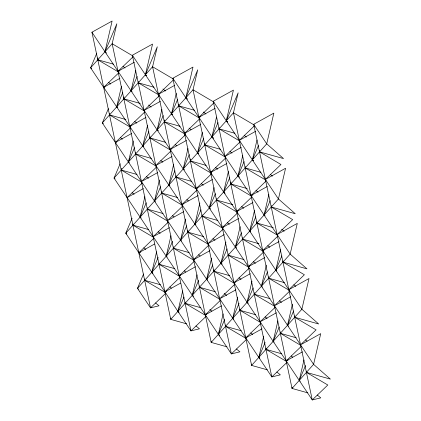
<?xml version="1.0" encoding="UTF-8"?>
<svg xmlns="http://www.w3.org/2000/svg" width="421" height="421" viewBox="0 0 421 421"><rect width="100%" height="100%" fill="white"/><g stroke="black" fill="none" stroke-linecap="round" stroke-linejoin="round"><path stroke-width="0.63" d="M118.633 72.07L97.788 59.782L97.893 57.861M130.352 127.2L109.507 114.912L109.576 113.628M144.708 111.149L123.869 98.856L123.974 96.935M121.295 168.758L121.227 170.042L141.503 181.998M159.07 95.093L138.225 82.805L138.293 81.521M156.428 166.279L135.583 153.986L135.657 152.707M153.223 237.128L132.947 225.172L133.015 223.888M170.784 150.223L149.944 137.935L150.013 136.651M167.584 221.072L147.303 209.116L147.371 207.837M165.506 292.59L144.661 280.302L144.735 279.018M185.145 134.167L164.306 121.879L164.406 119.953M181.94 205.022L161.664 193.065L161.732 191.781M179.299 276.202L159.022 264.246L159.091 262.967M199.501 118.112L178.662 105.824L178.73 104.54M196.302 188.966L176.02 177.009L176.094 175.725M193.66 260.152L173.384 248.195L173.452 246.911M170.81 318.097L170.742 319.376L186.519 323.802M211.221 173.242L190.381 160.954L190.487 159.033M187.808 230.855L187.74 232.139L208.016 244.096M205.38 315.282L185.098 303.325L185.166 302.041M225.582 157.191L204.738 144.898L204.811 143.619M222.377 228.04L202.101 216.084L202.169 214.799M219.736 299.226L199.459 287.269L199.528 285.985M239.938 141.135L219.099 128.847L219.167 127.563M237.302 212.321L216.457 200.028L216.526 198.749M213.889 269.929L213.815 271.213L234.097 283.17M211.247 341.115L211.179 342.399L226.956 346.825M251.658 196.265L230.819 183.977L230.924 182.051M248.453 267.114L228.177 255.158L228.245 253.879M245.811 338.3L225.535 326.343L225.603 325.059M266.019 180.209L245.175 167.921L245.248 166.637M263.378 251.395L242.538 239.107L242.607 237.823M260.173 322.244L239.896 310.288L239.965 309.009M106.45 53.057L104.971 51.757L116.859 23.755L112.149 43.726L170.742 319.376L278.434 198.97L285.575 168.263L265.393 179.43L280.939 164.485L259.536 151.865L259.604 150.581M277.734 235.339L256.894 223.051L256.963 221.767M254.321 292.953L254.252 294.237L274.534 306.193M251.684 364.139L251.611 365.417L267.388 369.843M146.392 75.643L145.408 74.775L157.296 46.773L152.586 66.75L211.179 342.399L290.153 254.1L297.289 223.393L277.113 234.56L292.658 219.615L271.256 206.995L271.324 205.711M289.453 290.469L268.614 278.181L268.682 276.897M286.248 361.323L265.972 349.367L266.04 348.083M187.324 99.098L185.84 97.798L197.733 69.797L193.023 89.768L251.611 365.417L301.868 309.23L309.009 278.523L288.832 289.69L304.378 274.745L282.97 262.125L283.044 260.841M300.61 345.267L280.333 333.311L280.402 332.027M307.825 392.861L292.048 388.441L313.587 364.36L320.728 333.653L300.547 344.82L316.092 329.875L294.689 317.255L294.758 315.971M292.116 387.157L292.048 388.441L233.46 112.791L238.165 92.815L226.277 120.816L227.761 122.116M96.683 53.509L90.61 67.813L312.266 399.95L327.812 385.005L306.409 372.385L306.477 371.101M117.691 107.697L116.685 106.887L121.448 86.416M132.047 91.641L131.047 90.831L135.804 70.36M129.41 162.827L128.405 162.017L133.315 140.903M143.766 146.771L142.766 145.961L147.524 125.49M161.885 109.434L157.122 129.905L158.112 130.773M141.124 217.957L140.125 217.147L144.882 196.675M176.241 93.383L171.484 113.849L172.473 114.717M155.486 201.901L154.481 201.091L159.391 179.983M169.847 185.845L168.842 185.035L173.599 164.564M156.601 251.805L151.844 272.276L152.828 273.145M187.961 148.513L183.203 168.979L184.188 169.847M167.205 257.031L166.2 256.221L170.963 235.749M202.322 132.457L197.56 152.928L198.549 153.797M181.562 240.975L180.562 240.165L185.466 219.057M216.531 117.043L211.921 136.872L213.4 138.172M195.923 224.925L194.918 224.109L199.828 203.001M182.677 290.879L177.92 311.351L178.909 312.219M214.036 187.587L209.279 208.058L210.268 208.927M197.039 274.824L192.281 295.295L193.265 296.163M228.398 171.531L223.635 192.002L225.119 193.302M207.642 280.054L206.637 279.239L211.547 258.131M242.754 155.475L237.997 175.946L239.481 177.246M225.903 242.075L220.999 263.188L221.983 264.056M256.968 140.061L252.358 159.891L253.342 160.759M240.117 226.661L235.355 247.132L236.344 248.001M223.114 313.903L218.357 334.369L219.346 335.237M250.716 231.887L249.716 231.076L254.473 210.605M233.718 319.129L232.713 318.318L237.623 297.205M265.077 215.836L264.072 215.02L268.835 194.555M251.984 281.154L247.074 302.262L248.064 303.131M262.436 287.017L261.436 286.206L266.34 265.098M276.797 270.966L275.792 270.15L280.554 249.685M263.699 336.284L258.794 357.392L259.783 358.26M274.155 342.147L273.15 341.336L277.913 320.865M288.511 326.096L287.511 325.28L292.421 304.173M300.231 381.226L299.231 380.41L303.988 359.944M121.522 168.795L121.227 170.042L137.004 174.468M188.034 230.892L187.74 232.139L203.517 236.565M214.11 269.966L213.815 271.213L229.592 275.639M254.547 292.984L254.252 294.237L270.029 298.657M108.397 108.639L102.329 122.943L271.829 376.932L280.344 374.848L276.834 372.006M116.685 106.887L122.758 92.588M131.047 90.831L137.12 76.533M120.117 163.769L114.049 178.072L231.392 353.908L239.907 351.83L236.397 348.988M128.405 162.017L134.478 147.718M142.766 145.961L148.834 131.662M163.195 115.607L157.122 129.905L158.128 130.715M177.551 99.551L171.484 113.849L172.484 114.665M132.089 218.304L125.763 233.202L190.96 330.89L199.47 328.806L195.96 325.965M140.125 217.147L146.198 202.848M154.481 201.091L160.554 186.792M168.842 185.035L174.915 170.737M189.271 154.681L183.203 168.979L184.203 169.795M143.556 274.029L137.483 288.332L150.523 307.867L159.033 305.788L155.528 302.946M203.632 138.63L197.56 152.928L198.565 153.739M158.164 257.378L151.844 272.276L152.844 273.087M217.989 122.574L211.921 136.872L213.421 138.088M166.2 256.221L172.526 241.328M180.562 240.165L186.629 225.867M194.918 224.109L200.991 209.811M215.352 193.76L209.279 208.058L210.279 208.869M229.708 177.704L223.635 192.002L224.64 192.813M183.993 297.052L177.92 311.351L178.92 312.161M244.069 161.648L237.997 175.946L239.002 176.757M198.601 280.402L192.281 295.295L193.281 296.105M258.426 145.592L252.358 159.891L253.358 160.706M206.637 279.239L212.71 264.941M227.066 248.89L220.999 263.188L221.999 263.999M241.428 232.834L235.355 247.132L236.36 247.943M249.716 231.076L255.784 216.778M264.072 215.02L270.145 200.722M224.677 319.476L218.357 334.369L219.357 335.184M232.713 318.318L239.039 303.42M253.147 287.964L247.074 302.262L248.074 303.073M261.436 286.206L267.503 271.908M275.792 270.15L281.865 255.852M265.114 342.499L258.794 357.392L259.794 358.203M273.15 341.336L279.223 327.038M287.511 325.28L293.579 310.982M299.231 380.41L305.551 365.517M119.832 70.849L118.006 71.291L132.61 57.256M104.866 87.052L103.65 87.347L118.722 72.859M159.659 94.015L158.443 94.315L173.047 80.274M159.159 95.877L144.087 110.37L160.338 101.372M130.942 126.126L129.726 126.421L144.803 111.933M116.585 142.182L115.37 142.477L130.442 127.989M200.096 117.038L198.88 117.333L213.957 102.845M185.74 133.094L184.524 133.389L199.122 119.348M171.379 149.145L170.163 149.444L185.235 134.952M170.879 151.007L155.802 165.5L172.057 156.501M156.517 167.063L141.445 181.551L157.701 172.557M142.161 183.119L127.084 197.607L143.34 188.613M254.389 125.863L239.317 140.356L255.573 131.357M240.033 141.919L224.956 156.412L241.212 147.413M211.816 172.168L210.6 172.463L225.672 157.975M197.454 188.224L196.239 188.519L211.316 174.026M183.098 204.274L181.883 204.574L196.954 190.082M182.598 206.137L167.521 220.63L183.777 211.631M168.237 222.193L153.165 236.681L169.416 227.687M140.63 252.29L138.804 252.737L153.881 238.249M252.858 195.039L251.037 195.486L265.64 181.446M237.891 211.242L236.676 211.542L251.753 197.049M223.535 227.298L222.32 227.593L237.391 213.105M223.03 229.156L207.958 243.648L224.214 234.655M194.818 259.404L193.597 259.704L208.674 245.211M180.456 275.46L179.241 275.76L194.313 261.267M166.705 291.369L164.879 291.811L179.956 277.323M165.595 293.379L150.523 307.867L91.931 32.217L112.107 21.05L104.971 51.757L105.971 52.567M263.972 250.316L262.751 250.616L277.828 236.123M249.611 266.372L248.395 266.672L263.467 252.179M235.25 282.428L234.034 282.723L249.111 268.235M234.75 284.286L219.678 298.778L235.928 289.785M206.532 314.534L205.316 314.834L220.394 300.341M206.032 316.397L190.96 330.89L132.368 55.24L152.544 44.068L145.408 74.775L146.408 75.585M289.548 291.253L274.471 305.746L290.727 296.747M275.187 307.309L260.115 321.802L276.365 312.803M246.969 337.558L245.753 337.853L260.831 323.365M246.469 339.415L231.392 353.908L172.805 78.259L192.981 67.092L185.84 97.798L187.345 99.014M288.017 360.429L286.191 360.876L301.262 346.383M286.906 362.439L271.829 376.932L213.242 101.282L233.418 90.11L226.277 120.816L227.282 121.627M118.006 71.291L134.262 62.297M103.65 87.347L119.906 78.353M158.443 94.315L174.699 85.316M129.726 126.421L145.982 117.427M115.37 142.477L131.62 133.483M198.88 117.333L215.136 108.339M184.524 133.389L200.775 124.395M170.163 149.444L186.419 140.446M317.271 395.024L320.781 397.866L312.266 399.95L253.679 124.3L273.855 113.133L266.714 143.84L137.483 288.332L138.488 289.143M210.6 172.463L226.856 163.469M196.239 188.519L212.494 179.525M181.883 204.574L198.133 195.576M138.804 252.737L154.496 244.054M251.037 195.486L267.288 186.487M236.676 211.542L252.932 202.543M222.32 227.593L238.57 218.599M193.597 259.704L209.853 250.705M179.241 275.76L195.497 266.761M164.879 291.811L180.577 283.128M262.751 250.616L279.007 241.617M248.395 266.672L264.651 257.673M234.034 282.723L250.29 273.729M205.316 314.834L221.572 305.835M245.753 337.853L262.009 328.859M286.191 360.876L302.446 351.877M97.788 59.782L113.565 64.208M138.225 82.805L154.002 87.226M178.662 105.824L194.439 110.249M123.869 98.856L140.277 103.461M219.099 128.847L234.876 133.268M164.306 121.879L180.083 126.305M259.536 151.865L283.517 158.591L266.714 143.84L253.679 124.3M109.507 114.912L125.916 119.511M204.738 144.898L220.515 149.323M149.944 137.935L165.721 142.356M245.175 167.921L260.952 172.342M190.381 160.954L206.158 165.379M135.583 153.986L151.365 158.412M230.819 183.977L247.227 188.576M176.02 177.009L191.797 181.435M271.256 206.995L295.237 213.721L278.434 198.97L213.242 101.282M216.457 200.028L232.866 204.632M161.664 193.065L177.441 197.486M256.894 223.051L273.303 227.65M202.101 216.084L217.878 220.509M147.303 209.116L163.08 213.542M242.538 239.107L258.941 243.706M282.97 262.125L306.951 268.851L290.153 254.1L172.805 78.259M132.947 225.172L148.724 229.598M228.177 255.158L243.954 259.583M173.384 248.195L189.161 252.616M268.614 278.181L284.391 282.602M159.022 264.246L174.799 268.672M199.459 287.269L215.236 291.695M294.689 317.255L318.671 323.981L301.868 309.23L132.368 55.24M144.661 280.302L160.438 284.728M239.896 310.288L255.673 314.713M185.098 303.325L200.875 307.746M280.333 333.311L296.11 337.731M225.535 326.343L241.312 330.769M265.972 349.367L281.749 353.787M306.409 372.385L330.39 379.111L313.587 364.36L91.931 32.217M254.3 125.079L233.46 112.791L125.763 233.202L126.768 234.013M213.863 102.061L193.023 89.768L114.049 178.072L115.049 178.883M173.426 79.037L152.586 66.75L102.329 122.943L103.329 123.753M132.989 56.019L112.149 43.726L90.61 67.813L91.615 68.623M244.322 135.43L246.327 137.057M203.385 112.007L205.89 114.033M270.398 174.505L272.403 176.131M162.948 88.984L165.453 91.015M229.961 151.486L231.966 153.112M123.011 66.371L125.016 67.991M189.024 128.058L191.029 129.684M256.042 190.56L258.041 192.186M148.587 105.039L151.092 107.071M215.605 167.542L217.61 169.163M108.655 82.427L110.66 84.047M281.617 229.229L284.122 231.261M175.168 144.519L176.673 145.74M241.68 206.616L243.685 208.242M134.731 121.501L136.736 123.121M201.243 183.598L203.248 185.219M267.756 245.69L269.761 247.316M160.806 160.575L162.811 162.201M227.319 222.672L229.324 224.293M120.369 137.556L122.374 139.177M293.837 284.764L295.842 286.391M186.887 199.649L188.387 200.87M253.4 261.746L255.405 263.372M146.45 176.631L148.455 178.251M212.963 238.728L214.968 240.349M279.476 300.82L281.481 302.446M172.526 215.705L174.031 216.92M239.039 277.802L241.044 279.423M132.089 192.686L134.094 194.307M305.551 339.894L307.056 341.115M198.601 254.779L200.107 256M265.114 316.876L267.119 318.502M158.164 231.76L160.169 233.381M224.177 293.448L226.687 295.479M291.195 355.95L292.695 357.171M184.245 270.835L185.745 272.05M250.758 332.932L252.763 334.553M143.808 247.816L145.813 249.437M209.821 309.503L211.826 311.13M169.884 286.89L171.389 288.106"/></g></svg>
